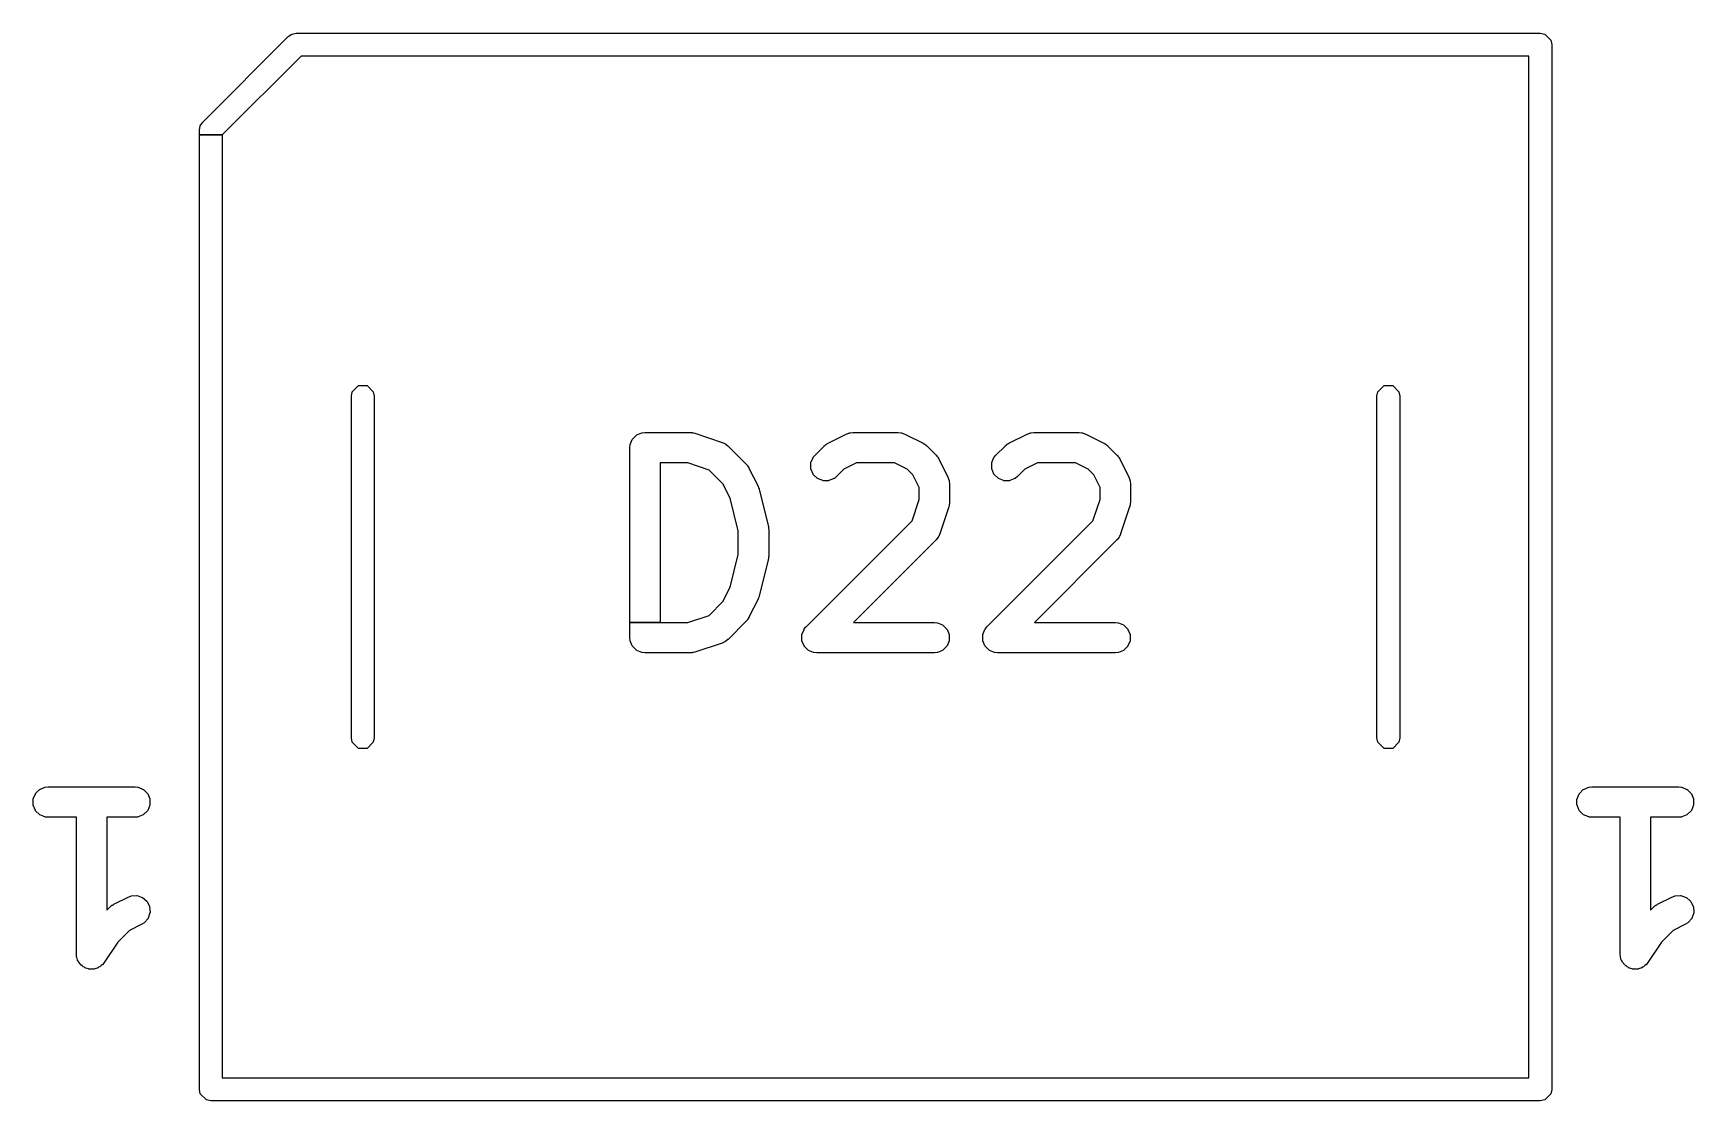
# Model space of a CAD drawing. Header units: millimetres. Extents: x 73 to 173, y -160 to -92.
# Drawn here: x 88.49 to 97.23, y -112.95 to -107.33 of the extents above; entities that cross this region are included whole.
import ezdxf

# ---------------------------------------------------------------- set-up
doc = ezdxf.new("R2010")
doc.units = ezdxf.units.MM
doc.layers.add('F.Silkscreen', color=41, linetype='CONTINUOUS', true_color=0xf2eda1)

msp = doc.modelspace()

# ---------------------------------------------------------------- linework, layer by layer
at = {"layer": 'F.Silkscreen', "linetype": 'CONTINUOUS'}
for p, q in [((89.378574, -107.797574), (89.828574, -107.347574)), ((89.828574, -107.347574), (89.848039, -107.334567)), ((89.848039, -107.334567), (89.871, -107.33)), ((89.871, -107.33), (96.421, -107.33)), ((96.421, -107.33), (96.443961, -107.334567)), ((96.443961, -107.334567), (96.476433, -107.367039)), ((89.895852, -107.45), (89.481, -107.864852)), ((96.361, -107.45), (89.895852, -107.45)), ((96.361, -112.83), (96.361, -107.45)), ((96.476433, -107.367039), (96.481, -107.39)), ((96.481, -107.39), (96.481, -112.89)), ((89.365567, -107.817039), (89.378574, -107.797574)), ((89.361, -107.84), (89.365567, -107.817039)), ((89.361, -107.864852), (89.361, -107.84)), ((89.361, -112.89), (89.361, -107.864852)), ((89.361, -107.864852), (89.481, -107.864852)), ((89.481, -107.864852), (89.361, -107.864852)), ((89.481, -107.864852), (89.481, -112.83)), ((90.165567, -109.217039), (90.198039, -109.184567)), ((90.198039, -109.184567), (90.243961, -109.184567)), ((90.243961, -109.184567), (90.276433, -109.217039)), ((95.565567, -109.217039), (95.598039, -109.184567)), ((95.598039, -109.184567), (95.643961, -109.184567)), ((95.643961, -109.184567), (95.676433, -109.217039)), ((90.161, -109.24), (90.165567, -109.217039)), ((90.161, -111.04), (90.161, -109.24)), ((90.276433, -109.217039), (90.281, -109.24)), ((90.281, -109.24), (90.281, -111.04)), ((95.561, -109.24), (95.565567, -109.217039)), ((95.561, -111.04), (95.561, -109.24)), ((95.676433, -109.217039), (95.681, -109.24)), ((95.681, -109.24), (95.681, -111.04)), ((91.640818, -109.466788), (91.66151, -109.446096)), ((91.66151, -109.446096), (91.663133, -109.445013)), ((91.663133, -109.445013), (91.690169, -109.433814)), ((91.690169, -109.433814), (91.691592, -109.433457)), ((91.691592, -109.433457), (91.706224, -109.432016)), ((91.706224, -109.432016), (91.706714, -109.431992)), ((91.706714, -109.431992), (91.944809, -109.431992)), ((91.944809, -109.431992), (91.945299, -109.432016)), ((91.945299, -109.432016), (91.952285, -109.432703)), ((91.952285, -109.432703), (91.953835, -109.432594)), ((91.953835, -109.432594), (91.955297, -109.432705)), ((91.955297, -109.432705), (91.957589, -109.433225)), ((91.957589, -109.433225), (91.959932, -109.433457)), ((91.959932, -109.433457), (91.961354, -109.433813)), ((91.961354, -109.433813), (91.962798, -109.43441)), ((91.962798, -109.43441), (91.969635, -109.435966)), ((91.969635, -109.435966), (91.970107, -109.436098)), ((91.970107, -109.436098), (92.112964, -109.483717)), ((92.670937, -109.488057), (92.766175, -109.440438)), ((92.766175, -109.440438), (92.766624, -109.44024)), ((92.766624, -109.44024), (92.780355, -109.434985)), ((92.780355, -109.434985), (92.781786, -109.434668)), ((92.781786, -109.434668), (92.783666, -109.434533)), ((92.783666, -109.434533), (92.785408, -109.433813)), ((92.785408, -109.433813), (92.78683, -109.433457)), ((92.78683, -109.433457), (92.801462, -109.432016)), ((92.801462, -109.432016), (92.801952, -109.431992)), ((92.801952, -109.431992), (93.040047, -109.431992)), ((93.040047, -109.431992), (93.040537, -109.432016)), ((93.040537, -109.432016), (93.055169, -109.433457)), ((93.055169, -109.433457), (93.056592, -109.433814)), ((93.056592, -109.433814), (93.058331, -109.434534)), ((93.058331, -109.434534), (93.06021, -109.434668)), ((93.06021, -109.434668), (93.061643, -109.434985)), ((93.061643, -109.434985), (93.075375, -109.44024)), ((93.075375, -109.44024), (93.075824, -109.440438)), ((93.075824, -109.440438), (93.171062, -109.488057)), ((93.623318, -109.488057), (93.718556, -109.440438)), ((93.718556, -109.440438), (93.719005, -109.44024)), ((93.719005, -109.44024), (93.732736, -109.434985)), ((93.732736, -109.434985), (93.734167, -109.434668)), ((93.734167, -109.434668), (93.736047, -109.434533)), ((93.736047, -109.434533), (93.737789, -109.433813)), ((93.737789, -109.433813), (93.739211, -109.433457)), ((93.739211, -109.433457), (93.753843, -109.432016)), ((93.753843, -109.432016), (93.754333, -109.431992)), ((93.754333, -109.431992), (93.992428, -109.431992)), ((93.992428, -109.431992), (93.992918, -109.432016)), ((93.992918, -109.432016), (94.00755, -109.433457)), ((94.00755, -109.433457), (94.008973, -109.433814)), ((94.008973, -109.433814), (94.010712, -109.434534)), ((94.010712, -109.434534), (94.012591, -109.434668)), ((94.012591, -109.434668), (94.014024, -109.434985)), ((94.014024, -109.434985), (94.027756, -109.44024)), ((94.027756, -109.44024), (94.028205, -109.440438)), ((94.028205, -109.440438), (94.123443, -109.488057)), ((91.626714, -109.511992), (91.626738, -109.511502)), ((91.626714, -110.431992), (91.626714, -109.511992)), ((91.626738, -109.511502), (91.628179, -109.49687)), ((91.628179, -109.49687), (91.628536, -109.495447)), ((91.628536, -109.495447), (91.639735, -109.468411)), ((91.639735, -109.468411), (91.640818, -109.466788)), ((92.112964, -109.483717), (92.113421, -109.483894)), ((92.113421, -109.483894), (92.126846, -109.489888)), ((92.126846, -109.489888), (92.128084, -109.490677)), ((92.128084, -109.490677), (92.129505, -109.49191)), ((92.129505, -109.49191), (92.131248, -109.492632)), ((92.131248, -109.492632), (92.132506, -109.493386)), ((92.132506, -109.493386), (92.143871, -109.502713)), ((92.143871, -109.502713), (92.144235, -109.503042)), ((92.144235, -109.503042), (92.239473, -109.59828)), ((92.59287, -109.56239), (92.602197, -109.551025)), ((92.602197, -109.551025), (92.602526, -109.550661)), ((92.602526, -109.550661), (92.650145, -109.503042)), ((92.650145, -109.503042), (92.650509, -109.502713)), ((92.650509, -109.502713), (92.655932, -109.498261)), ((92.655932, -109.498261), (92.656954, -109.497084)), ((92.656954, -109.497084), (92.658066, -109.49613)), ((92.658066, -109.49613), (92.660058, -109.494875)), ((92.660058, -109.494875), (92.661874, -109.493386)), ((92.661874, -109.493386), (92.66313, -109.492633)), ((92.66313, -109.492633), (92.664564, -109.492037)), ((92.664564, -109.492037), (92.67051, -109.488297)), ((92.67051, -109.488297), (92.670937, -109.488057)), ((93.171062, -109.488057), (93.171489, -109.488297)), ((93.171489, -109.488297), (93.17743, -109.492035)), ((93.17743, -109.492035), (93.178868, -109.492632)), ((93.178868, -109.492632), (93.180126, -109.493387)), ((93.180126, -109.493387), (93.181936, -109.494873)), ((93.181936, -109.494873), (93.183932, -109.496129)), ((93.183932, -109.496129), (93.185047, -109.497085)), ((93.185047, -109.497085), (93.18607, -109.498265)), ((93.18607, -109.498265), (93.19149, -109.502713)), ((93.19149, -109.502713), (93.191854, -109.503042)), ((93.191854, -109.503042), (93.239473, -109.550661)), ((93.239473, -109.550661), (93.239802, -109.551025)), ((93.239802, -109.551025), (93.244251, -109.556447)), ((93.545251, -109.56239), (93.554578, -109.551025)), ((93.554578, -109.551025), (93.554907, -109.550661)), ((93.554907, -109.550661), (93.602526, -109.503042)), ((93.602526, -109.503042), (93.60289, -109.502713)), ((93.60289, -109.502713), (93.608313, -109.498261)), ((93.608313, -109.498261), (93.609335, -109.497084)), ((93.609335, -109.497084), (93.610447, -109.49613)), ((93.610447, -109.49613), (93.612439, -109.494875)), ((93.612439, -109.494875), (93.614255, -109.493386)), ((93.614255, -109.493386), (93.615511, -109.492633)), ((93.615511, -109.492633), (93.616945, -109.492037)), ((93.616945, -109.492037), (93.622891, -109.488297)), ((93.622891, -109.488297), (93.623318, -109.488057)), ((94.123443, -109.488057), (94.12387, -109.488297)), ((94.12387, -109.488297), (94.129811, -109.492035)), ((94.129811, -109.492035), (94.131249, -109.492632)), ((94.131249, -109.492632), (94.132507, -109.493387)), ((94.132507, -109.493387), (94.134317, -109.494873)), ((94.134317, -109.494873), (94.136313, -109.496129)), ((94.136313, -109.496129), (94.137428, -109.497085)), ((94.137428, -109.497085), (94.138451, -109.498265)), ((94.138451, -109.498265), (94.143871, -109.502713)), ((94.143871, -109.502713), (94.144235, -109.503042)), ((94.144235, -109.503042), (94.191854, -109.550661)), ((94.191854, -109.550661), (94.192183, -109.551025)), ((94.192183, -109.551025), (94.196632, -109.556447)), ((91.931829, -109.591992), (91.786714, -109.591992)), ((91.786714, -109.591992), (91.786714, -110.431992)), ((92.044449, -109.629532), (91.931829, -109.591992)), ((92.117156, -109.702239), (92.044449, -109.629532)), ((92.239473, -109.59828), (92.239802, -109.598644)), ((92.239802, -109.598644), (92.244254, -109.604068)), ((92.244254, -109.604068), (92.245431, -109.605089)), ((92.245431, -109.605089), (92.246385, -109.606201)), ((92.246385, -109.606201), (92.247636, -109.608188)), ((92.247636, -109.608188), (92.24913, -109.610009)), ((92.24913, -109.610009), (92.249885, -109.611269)), ((92.249885, -109.611269), (92.250481, -109.612709)), ((92.250481, -109.612709), (92.254217, -109.618644)), ((92.254217, -109.618644), (92.254458, -109.619072)), ((92.254458, -109.619072), (92.302077, -109.71431)), ((92.580536, -109.592599), (92.580917, -109.590686)), ((92.580536, -109.621861), (92.580536, -109.592599)), ((92.580917, -109.623774), (92.580536, -109.621861)), ((92.580917, -109.590686), (92.592116, -109.563649)), ((92.592116, -109.650811), (92.580917, -109.623774)), ((92.592116, -109.563649), (92.59287, -109.56239)), ((92.754105, -109.625358), (92.715664, -109.663799)), ((92.820837, -109.591992), (92.754105, -109.625358)), ((93.021162, -109.591992), (92.820837, -109.591992)), ((93.087894, -109.625358), (93.021162, -109.591992)), ((93.117157, -109.654621), (93.087894, -109.625358)), ((93.244251, -109.556447), (93.24543, -109.557469)), ((93.24543, -109.557469), (93.246386, -109.558584)), ((93.246386, -109.558584), (93.247638, -109.560574)), ((93.247638, -109.560574), (93.249128, -109.562389)), ((93.249128, -109.562389), (93.249883, -109.563648)), ((93.249883, -109.563648), (93.250477, -109.565082)), ((93.250477, -109.565082), (93.254218, -109.571026)), ((93.254218, -109.571026), (93.254458, -109.571453)), ((93.254458, -109.571453), (93.302077, -109.666691)), ((93.532917, -109.592599), (93.533298, -109.590686)), ((93.532917, -109.621861), (93.532917, -109.592599)), ((93.533298, -109.623774), (93.532917, -109.621861)), ((93.533298, -109.590686), (93.544497, -109.563649)), ((93.544497, -109.650811), (93.533298, -109.623774)), ((93.544497, -109.563649), (93.545251, -109.56239)), ((93.706486, -109.625358), (93.668045, -109.663799)), ((93.773218, -109.591992), (93.706486, -109.625358)), ((93.973543, -109.591992), (93.773218, -109.591992)), ((94.040275, -109.625358), (93.973543, -109.591992)), ((94.069538, -109.654621), (94.040275, -109.625358)), ((94.196632, -109.556447), (94.197811, -109.557469)), ((94.197811, -109.557469), (94.198767, -109.558584)), ((94.198767, -109.558584), (94.200019, -109.560574)), ((94.200019, -109.560574), (94.201509, -109.562389)), ((94.201509, -109.562389), (94.202264, -109.563648)), ((94.202264, -109.563648), (94.202858, -109.565082)), ((94.202858, -109.565082), (94.206599, -109.571026)), ((94.206599, -109.571026), (94.206839, -109.571453)), ((94.206839, -109.571453), (94.254458, -109.666691)), ((92.155039, -109.778005), (92.117156, -109.702239)), ((92.302077, -109.71431), (92.302275, -109.714759)), ((92.302275, -109.714759), (92.302499, -109.715345)), ((92.302499, -109.715345), (92.303046, -109.716369)), ((92.303046, -109.716369), (92.305221, -109.722458)), ((92.305221, -109.722458), (92.30753, -109.72849)), ((92.593199, -109.652434), (92.592116, -109.650811)), ((92.613891, -109.673126), (92.593199, -109.652434)), ((92.615514, -109.674209), (92.613891, -109.673126)), ((92.642551, -109.685408), (92.615514, -109.674209)), ((92.644464, -109.685789), (92.642551, -109.685408)), ((92.673726, -109.685789), (92.644464, -109.685789)), ((92.675639, -109.685408), (92.673726, -109.685789)), ((92.702676, -109.674209), (92.675639, -109.685408)), ((92.703935, -109.673455), (92.702676, -109.674209)), ((92.7153, -109.664128), (92.703935, -109.673455)), ((92.715664, -109.663799), (92.7153, -109.664128)), ((93.150523, -109.721353), (93.117157, -109.654621)), ((93.150523, -109.784725), (93.150523, -109.721353)), ((93.302077, -109.666691), (93.302275, -109.66714)), ((93.302275, -109.66714), (93.30753, -109.680871)), ((93.30753, -109.680871), (93.307847, -109.682304)), ((93.307847, -109.682304), (93.30798, -109.684183)), ((93.30798, -109.684183), (93.308701, -109.685923)), ((93.308701, -109.685923), (93.309058, -109.687346)), ((93.309058, -109.687346), (93.310499, -109.701978)), ((93.310499, -109.701978), (93.310523, -109.702468)), ((93.310523, -109.702468), (93.310523, -109.797706)), ((93.54558, -109.652434), (93.544497, -109.650811)), ((93.566272, -109.673126), (93.54558, -109.652434)), ((93.567895, -109.674209), (93.566272, -109.673126)), ((93.594932, -109.685408), (93.567895, -109.674209)), ((93.596845, -109.685789), (93.594932, -109.685408)), ((93.626107, -109.685789), (93.596845, -109.685789)), ((93.62802, -109.685408), (93.626107, -109.685789)), ((93.655057, -109.674209), (93.62802, -109.685408)), ((93.656316, -109.673455), (93.655057, -109.674209)), ((93.667681, -109.664128), (93.656316, -109.673455)), ((93.668045, -109.663799), (93.667681, -109.664128)), ((94.102904, -109.721353), (94.069538, -109.654621)), ((94.102904, -109.784725), (94.102904, -109.721353)), ((94.254458, -109.666691), (94.254656, -109.66714)), ((94.254656, -109.66714), (94.259911, -109.680871)), ((94.259911, -109.680871), (94.260228, -109.682304)), ((94.260228, -109.682304), (94.260361, -109.684183)), ((94.260361, -109.684183), (94.261082, -109.685923)), ((94.261082, -109.685923), (94.261439, -109.687346)), ((94.261439, -109.687346), (94.26288, -109.701978)), ((94.26288, -109.701978), (94.262904, -109.702468)), ((94.262904, -109.702468), (94.262904, -109.797706)), ((92.198142, -109.950414), (92.155039, -109.778005)), ((92.30753, -109.72849), (92.307781, -109.729623)), ((92.307781, -109.729623), (92.307992, -109.730214)), ((92.307992, -109.730214), (92.308135, -109.730684)), ((92.308135, -109.730684), (92.355754, -109.92116)), ((93.112982, -109.897345), (93.150523, -109.784725)), ((93.309058, -109.812827), (93.308701, -109.814254)), ((93.309288, -109.810483), (93.309058, -109.812827)), ((93.309809, -109.808196), (93.309288, -109.810483)), ((93.309921, -109.806731), (93.309809, -109.808196)), ((93.310499, -109.798196), (93.30981, -109.805181)), ((93.30981, -109.805181), (93.309921, -109.806731)), ((93.310523, -109.797706), (93.310499, -109.798196)), ((94.065363, -109.897345), (94.102904, -109.784725)), ((94.261439, -109.812827), (94.261082, -109.814254)), ((94.261669, -109.810483), (94.261439, -109.812827)), ((94.26219, -109.808196), (94.261669, -109.810483)), ((94.262302, -109.806731), (94.26219, -109.808196)), ((94.26288, -109.798196), (94.262191, -109.805181)), ((94.262191, -109.805181), (94.262302, -109.806731)), ((94.262904, -109.797706), (94.26288, -109.798196)), ((92.554907, -110.455423), (93.112982, -109.897345)), ((93.306417, -109.823005), (93.258798, -109.965861)), ((93.30655, -109.822532), (93.306417, -109.823005)), ((93.308104, -109.815692), (93.30655, -109.822532)), ((93.308701, -109.814254), (93.308104, -109.815692)), ((93.507288, -110.455423), (94.065363, -109.897345)), ((94.258798, -109.823005), (94.211179, -109.965861)), ((94.258931, -109.822532), (94.258798, -109.823005)), ((94.260485, -109.815692), (94.258931, -109.822532)), ((94.261082, -109.814254), (94.260485, -109.815692)), ((92.198142, -110.073568), (92.198142, -109.950414)), ((92.355754, -109.92116), (92.355849, -109.921642)), ((92.355849, -109.921642), (92.356133, -109.923565)), ((92.356133, -109.923565), (92.356321, -109.924019)), ((92.356321, -109.924019), (92.356677, -109.925442)), ((92.356677, -109.925442), (92.357207, -109.930833)), ((92.357207, -109.930833), (92.357999, -109.936185)), ((92.357998, -109.937655), (92.357926, -109.938132)), ((92.357926, -109.938132), (92.358118, -109.940072)), ((92.357999, -109.936185), (92.357998, -109.937655)), ((92.358118, -109.940072), (92.358142, -109.940563)), ((92.358142, -109.940563), (92.358142, -110.08342)), ((93.24913, -109.985403), (93.239802, -109.996768)), ((93.249885, -109.984143), (93.24913, -109.985403)), ((93.250605, -109.982402), (93.249885, -109.984143)), ((93.251837, -109.980983), (93.250605, -109.982402)), ((93.252627, -109.979744), (93.251837, -109.980983)), ((93.258621, -109.966318), (93.252627, -109.979744)), ((93.258798, -109.965861), (93.258621, -109.966318)), ((94.201511, -109.985403), (94.192183, -109.996768)), ((94.202266, -109.984143), (94.201511, -109.985403)), ((94.202986, -109.982402), (94.202266, -109.984143)), ((94.204218, -109.980983), (94.202986, -109.982402)), ((94.205008, -109.979744), (94.204218, -109.980983)), ((94.211002, -109.966318), (94.205008, -109.979744)), ((94.211179, -109.965861), (94.211002, -109.966318)), ((92.155039, -110.245976), (92.198142, -110.073568)), ((93.239473, -109.997132), (92.804614, -110.431992)), ((93.239802, -109.996768), (93.239473, -109.997132)), ((94.191854, -109.997132), (93.756995, -110.431992)), ((94.192183, -109.996768), (94.191854, -109.997132)), ((92.355754, -110.102823), (92.308135, -110.293299)), ((92.355849, -110.102341), (92.355754, -110.102823)), ((92.356133, -110.100416), (92.355849, -110.102341)), ((92.35632, -110.099966), (92.356133, -110.100416)), ((92.356677, -110.098541), (92.35632, -110.099966)), ((92.357207, -110.093148), (92.356677, -110.098541)), ((92.357999, -110.087798), (92.357207, -110.093148)), ((92.358118, -110.083911), (92.357926, -110.08585)), ((92.357926, -110.08585), (92.357998, -110.086329)), ((92.357998, -110.086329), (92.357999, -110.087798)), ((92.358142, -110.08342), (92.358118, -110.083911)), ((92.117156, -110.321743), (92.155039, -110.245976)), ((92.044448, -110.394451), (92.117156, -110.321743)), ((92.302077, -110.309673), (92.254458, -110.404911)), ((92.302275, -110.309222), (92.302077, -110.309673)), ((92.302498, -110.308637), (92.302275, -110.309222)), ((92.303046, -110.307614), (92.302498, -110.308637)), ((92.305216, -110.301538), (92.303046, -110.307614)), ((92.30753, -110.295494), (92.305216, -110.301538)), ((92.30778, -110.294361), (92.30753, -110.295494)), ((92.307992, -110.29377), (92.30778, -110.294361)), ((92.308135, -110.293299), (92.307992, -110.29377)), ((91.931829, -110.431992), (92.044448, -110.394451)), ((92.239803, -110.425338), (92.239474, -110.425702)), ((92.24425, -110.419917), (92.239803, -110.425338)), ((92.245428, -110.418897), (92.24425, -110.419917)), ((92.246386, -110.41778), (92.245428, -110.418897)), ((92.247637, -110.415789), (92.246386, -110.41778)), ((92.249129, -110.413974), (92.247637, -110.415789)), ((92.249885, -110.412712), (92.249129, -110.413974)), ((92.250478, -110.411276), (92.249885, -110.412712)), ((92.254217, -110.405339), (92.250478, -110.411276)), ((92.254458, -110.404911), (92.254217, -110.405339)), ((91.626714, -110.511992), (91.626714, -110.431992)), ((91.626714, -110.431992), (91.786714, -110.431992)), ((91.786714, -110.431992), (91.626714, -110.431992)), ((91.626738, -110.512482), (91.626714, -110.511992)), ((91.628179, -110.527114), (91.626738, -110.512482)), ((91.786714, -110.431992), (91.931829, -110.431992)), ((92.239474, -110.425702), (92.144235, -110.520942)), ((92.532917, -110.49736), (92.533298, -110.495447)), ((92.532917, -110.526624), (92.532917, -110.49736)), ((92.533298, -110.495447), (92.544497, -110.468411)), ((92.544497, -110.468411), (92.545251, -110.467152)), ((92.545251, -110.467152), (92.554578, -110.455787)), ((92.554578, -110.455787), (92.554907, -110.455423)), ((92.804614, -110.431992), (93.230523, -110.431992)), ((93.230523, -110.431992), (93.231013, -110.432016)), ((93.231013, -110.432016), (93.245645, -110.433457)), ((93.245645, -110.433457), (93.247068, -110.433814)), ((93.247068, -110.433814), (93.274104, -110.445013)), ((93.274104, -110.445013), (93.275727, -110.446096)), ((93.275727, -110.446096), (93.296419, -110.466788)), ((93.296419, -110.466788), (93.297502, -110.468411)), ((93.297502, -110.468411), (93.308701, -110.495447)), ((93.308701, -110.495447), (93.309082, -110.49736)), ((93.309082, -110.49736), (93.309082, -110.526624)), ((93.485298, -110.49736), (93.485679, -110.495447)), ((93.485298, -110.526624), (93.485298, -110.49736)), ((93.485679, -110.495447), (93.496878, -110.468411)), ((93.496878, -110.468411), (93.497632, -110.467152)), ((93.497632, -110.467152), (93.506959, -110.455787)), ((93.506959, -110.455787), (93.507288, -110.455423)), ((93.756995, -110.431992), (94.182904, -110.431992)), ((94.182904, -110.431992), (94.183394, -110.432016)), ((94.183394, -110.432016), (94.198026, -110.433457)), ((94.198026, -110.433457), (94.199449, -110.433814)), ((94.199449, -110.433814), (94.226485, -110.445013)), ((94.226485, -110.445013), (94.228108, -110.446096)), ((94.228108, -110.446096), (94.2488, -110.466788)), ((94.2488, -110.466788), (94.249883, -110.468411)), ((94.249883, -110.468411), (94.261082, -110.495447)), ((94.261082, -110.495447), (94.261463, -110.49736)), ((94.261463, -110.49736), (94.261463, -110.526624)), ((91.628536, -110.528537), (91.628179, -110.527114)), ((91.639735, -110.555573), (91.628536, -110.528537)), ((91.640818, -110.557196), (91.639735, -110.555573)), ((91.66151, -110.577888), (91.640818, -110.557196)), ((91.663133, -110.578971), (91.66151, -110.577888)), ((91.690169, -110.59017), (91.663133, -110.578971)), ((91.691592, -110.590527), (91.690169, -110.59017)), ((91.706224, -110.591968), (91.691592, -110.590527)), ((91.706714, -110.591992), (91.706224, -110.591968)), ((91.944809, -110.591992), (91.706714, -110.591992)), ((91.9453, -110.591968), (91.944809, -110.591992)), ((91.952284, -110.591279), (91.9453, -110.591968)), ((91.953833, -110.59139), (91.952284, -110.591279)), ((91.955298, -110.591278), (91.953833, -110.59139)), ((91.957585, -110.590757), (91.955298, -110.591278)), ((91.95993, -110.590527), (91.957585, -110.590757)), ((91.961356, -110.59017), (91.95993, -110.590527)), ((91.962794, -110.589573), (91.961356, -110.59017)), ((91.969634, -110.588019), (91.962794, -110.589573)), ((91.970107, -110.587886), (91.969634, -110.588019)), ((92.112964, -110.540267), (91.970107, -110.587886)), ((92.113421, -110.54009), (92.112964, -110.540267)), ((92.126846, -110.534096), (92.113421, -110.54009)), ((92.128085, -110.533306), (92.126846, -110.534096)), ((92.129505, -110.532073), (92.128085, -110.533306)), ((92.131246, -110.531353), (92.129505, -110.532073)), ((92.132506, -110.530598), (92.131246, -110.531353)), ((92.143871, -110.521271), (92.132506, -110.530598)), ((92.144235, -110.520942), (92.143871, -110.521271)), ((92.533298, -110.528537), (92.532917, -110.526624)), ((92.544497, -110.555573), (92.533298, -110.528537)), ((92.54558, -110.557196), (92.544497, -110.555573)), ((92.566272, -110.577888), (92.54558, -110.557196)), ((92.567895, -110.578971), (92.566272, -110.577888)), ((92.594931, -110.59017), (92.567895, -110.578971)), ((92.596354, -110.590527), (92.594931, -110.59017)), ((92.610986, -110.591968), (92.596354, -110.590527)), ((92.611476, -110.591992), (92.610986, -110.591968)), ((93.230523, -110.591992), (92.611476, -110.591992)), ((93.231013, -110.591968), (93.230523, -110.591992)), ((93.245645, -110.590527), (93.231013, -110.591968)), ((93.247068, -110.59017), (93.245645, -110.590527)), ((93.274104, -110.578971), (93.247068, -110.59017)), ((93.275727, -110.577888), (93.274104, -110.578971)), ((93.296419, -110.557196), (93.275727, -110.577888)), ((93.297502, -110.555573), (93.296419, -110.557196)), ((93.308701, -110.528537), (93.297502, -110.555573)), ((93.309082, -110.526624), (93.308701, -110.528537)), ((93.485679, -110.528537), (93.485298, -110.526624)), ((93.496878, -110.555573), (93.485679, -110.528537)), ((93.497961, -110.557196), (93.496878, -110.555573)), ((93.518653, -110.577888), (93.497961, -110.557196)), ((93.520276, -110.578971), (93.518653, -110.577888)), ((93.547312, -110.59017), (93.520276, -110.578971)), ((93.548735, -110.590527), (93.547312, -110.59017)), ((93.563367, -110.591968), (93.548735, -110.590527)), ((93.563857, -110.591992), (93.563367, -110.591968)), ((94.182904, -110.591992), (93.563857, -110.591992)), ((94.183394, -110.591968), (94.182904, -110.591992)), ((94.198026, -110.590527), (94.183394, -110.591968)), ((94.199449, -110.59017), (94.198026, -110.590527)), ((94.226485, -110.578971), (94.199449, -110.59017)), ((94.228108, -110.577888), (94.226485, -110.578971)), ((94.2488, -110.557196), (94.228108, -110.577888)), ((94.249883, -110.555573), (94.2488, -110.557196)), ((94.261082, -110.528537), (94.249883, -110.555573)), ((94.261463, -110.526624), (94.261082, -110.528537)), ((90.165567, -111.062961), (90.161, -111.04)), ((90.198039, -111.095433), (90.165567, -111.062961)), ((90.243961, -111.095433), (90.198039, -111.095433)), ((90.276433, -111.062961), (90.243961, -111.095433)), ((90.281, -111.04), (90.276433, -111.062961)), ((95.565567, -111.062961), (95.561, -111.04)), ((95.598039, -111.095433), (95.565567, -111.062961)), ((95.643961, -111.095433), (95.598039, -111.095433)), ((95.676433, -111.062961), (95.643961, -111.095433)), ((95.681, -111.04), (95.676433, -111.062961)), ((88.520847, -111.310725), (88.547883, -111.299526)), ((88.547883, -111.299526), (88.549306, -111.299169)), ((88.549306, -111.299169), (88.563938, -111.297728)), ((88.563938, -111.297728), (88.564428, -111.297704)), ((88.564428, -111.297704), (89.021571, -111.297704)), ((89.021571, -111.297704), (89.022061, -111.297728)), ((89.022061, -111.297728), (89.036693, -111.299169)), ((89.036693, -111.299169), (89.038116, -111.299526)), ((89.038116, -111.299526), (89.065152, -111.310725)), ((96.648847, -111.310725), (96.675883, -111.299526)), ((96.675883, -111.299526), (96.677306, -111.299169)), ((96.677306, -111.299169), (96.691938, -111.297728)), ((96.691938, -111.297728), (96.692428, -111.297704)), ((96.692428, -111.297704), (97.149571, -111.297704)), ((97.149571, -111.297704), (97.150061, -111.297728)), ((97.150061, -111.297728), (97.164693, -111.299169)), ((97.164693, -111.299169), (97.166116, -111.299526)), ((97.166116, -111.299526), (97.193152, -111.310725)), ((88.485869, -111.363072), (88.48625, -111.361159)), ((88.485869, -111.392336), (88.485869, -111.363072)), ((88.48625, -111.361159), (88.497449, -111.334123)), ((88.497449, -111.334123), (88.498532, -111.3325)), ((88.498532, -111.3325), (88.519224, -111.311808)), ((88.519224, -111.311808), (88.520847, -111.310725)), ((89.065152, -111.310725), (89.066775, -111.311808)), ((89.066775, -111.311808), (89.087467, -111.3325)), ((89.087467, -111.3325), (89.08855, -111.334123)), ((89.08855, -111.334123), (89.099749, -111.361159)), ((89.099749, -111.361159), (89.10013, -111.363072)), ((89.10013, -111.363072), (89.10013, -111.392336)), ((96.613869, -111.363072), (96.61425, -111.361159)), ((96.613869, -111.392336), (96.613869, -111.363072)), ((96.61425, -111.361159), (96.625449, -111.334123)), ((96.625449, -111.334123), (96.626532, -111.3325)), ((96.626532, -111.3325), (96.647224, -111.311808)), ((96.647224, -111.311808), (96.648847, -111.310725)), ((97.193152, -111.310725), (97.194775, -111.311808)), ((97.194775, -111.311808), (97.215467, -111.3325)), ((97.215467, -111.3325), (97.21655, -111.334123)), ((97.21655, -111.334123), (97.227749, -111.361159)), ((97.227749, -111.361159), (97.22813, -111.363072)), ((97.22813, -111.363072), (97.22813, -111.392336)), ((88.48625, -111.394249), (88.485869, -111.392336)), ((88.497449, -111.421285), (88.48625, -111.394249)), ((88.498532, -111.422908), (88.497449, -111.421285)), ((88.519224, -111.4436), (88.498532, -111.422908)), ((88.520847, -111.444683), (88.519224, -111.4436)), ((88.547883, -111.455882), (88.520847, -111.444683)), ((88.549306, -111.456239), (88.547883, -111.455882)), ((88.563938, -111.45768), (88.549306, -111.456239)), ((88.564428, -111.457704), (88.563938, -111.45768)), ((88.712999, -111.457704), (88.564428, -111.457704)), ((88.712999, -112.177704), (88.712999, -111.457704)), ((89.021571, -111.457704), (88.872999, -111.457704)), ((88.872999, -111.457704), (88.872999, -111.946471)), ((89.022061, -111.45768), (89.021571, -111.457704)), ((89.036693, -111.456239), (89.022061, -111.45768)), ((89.038116, -111.455882), (89.036693, -111.456239)), ((89.065152, -111.444683), (89.038116, -111.455882)), ((89.066775, -111.4436), (89.065152, -111.444683)), ((89.087467, -111.422908), (89.066775, -111.4436)), ((89.08855, -111.421285), (89.087467, -111.422908)), ((89.099749, -111.394249), (89.08855, -111.421285)), ((89.10013, -111.392336), (89.099749, -111.394249)), ((96.61425, -111.394249), (96.613869, -111.392336)), ((96.625449, -111.421285), (96.61425, -111.394249)), ((96.626532, -111.422908), (96.625449, -111.421285)), ((96.647224, -111.4436), (96.626532, -111.422908)), ((96.648847, -111.444683), (96.647224, -111.4436)), ((96.675883, -111.455882), (96.648847, -111.444683)), ((96.677306, -111.456239), (96.675883, -111.455882)), ((96.691938, -111.45768), (96.677306, -111.456239)), ((96.692428, -111.457704), (96.691938, -111.45768)), ((96.840999, -111.457704), (96.692428, -111.457704)), ((96.840999, -112.177704), (96.840999, -111.457704)), ((97.149571, -111.457704), (97.000999, -111.457704)), ((97.000999, -111.457704), (97.000999, -111.946471)), ((97.150061, -111.45768), (97.149571, -111.457704)), ((97.164693, -111.456239), (97.150061, -111.45768)), ((97.166116, -111.455882), (97.164693, -111.456239)), ((97.193152, -111.444683), (97.166116, -111.455882)), ((97.194775, -111.4436), (97.193152, -111.444683)), ((97.215467, -111.422908), (97.194775, -111.4436)), ((97.21655, -111.421285), (97.215467, -111.422908)), ((97.227749, -111.394249), (97.21655, -111.421285)), ((97.22813, -111.392336), (97.227749, -111.394249)), ((88.909603, -111.915674), (88.985794, -111.877579)), ((88.985794, -111.877579), (88.986243, -111.877381)), ((88.986243, -111.877381), (88.999975, -111.872126)), ((88.999975, -111.872126), (89.001408, -111.871809)), ((89.001408, -111.871809), (89.030598, -111.869735)), ((89.030598, -111.869735), (89.032533, -111.869979)), ((89.032533, -111.869979), (89.060294, -111.879233)), ((89.060294, -111.879233), (89.061989, -111.880199)), ((89.061989, -111.880199), (89.084097, -111.899372)), ((89.084097, -111.899372), (89.085293, -111.900913)), ((89.085293, -111.900913), (89.09838, -111.927088)), ((97.037603, -111.915674), (97.113794, -111.877579)), ((97.113794, -111.877579), (97.114243, -111.877381)), ((97.114243, -111.877381), (97.127975, -111.872126)), ((97.127975, -111.872126), (97.129408, -111.871809)), ((97.129408, -111.871809), (97.158598, -111.869735)), ((97.158598, -111.869735), (97.160533, -111.869979)), ((97.160533, -111.869979), (97.188294, -111.879233)), ((97.188294, -111.879233), (97.189989, -111.880199)), ((97.189989, -111.880199), (97.212097, -111.899372)), ((97.212097, -111.899372), (97.213293, -111.900913)), ((97.213293, -111.900913), (97.22638, -111.927088)), ((88.872999, -111.946471), (88.888811, -111.930659)), ((88.888811, -111.930659), (88.889175, -111.93033)), ((88.889175, -111.93033), (88.894598, -111.925878)), ((88.894598, -111.925878), (88.89562, -111.924701)), ((88.89562, -111.924701), (88.896732, -111.923747)), ((88.896732, -111.923747), (88.898724, -111.922492)), ((88.898724, -111.922492), (88.90054, -111.921003)), ((88.90054, -111.921003), (88.901796, -111.92025)), ((88.901796, -111.92025), (88.90323, -111.919654)), ((88.90323, -111.919654), (88.909176, -111.915914)), ((88.909176, -111.915914), (88.909603, -111.915674)), ((89.090505, -111.989551), (89.071332, -112.011659)), ((89.091471, -111.987856), (89.090505, -111.989551)), ((89.100725, -111.960095), (89.091471, -111.987856)), ((89.09838, -111.927088), (89.098895, -111.92897)), ((89.098895, -111.92897), (89.100969, -111.95816)), ((89.100969, -111.95816), (89.100725, -111.960095)), ((97.000999, -111.946471), (97.016811, -111.930659)), ((97.016811, -111.930659), (97.017175, -111.93033)), ((97.017175, -111.93033), (97.022598, -111.925878)), ((97.022598, -111.925878), (97.02362, -111.924701)), ((97.02362, -111.924701), (97.024732, -111.923747)), ((97.024732, -111.923747), (97.026724, -111.922492)), ((97.026724, -111.922492), (97.02854, -111.921003)), ((97.02854, -111.921003), (97.029796, -111.92025)), ((97.029796, -111.92025), (97.03123, -111.919654)), ((97.03123, -111.919654), (97.037176, -111.915914)), ((97.037176, -111.915914), (97.037603, -111.915674)), ((97.218505, -111.989551), (97.199332, -112.011659)), ((97.219471, -111.987856), (97.218505, -111.989551)), ((97.228725, -111.960095), (97.219471, -111.987856)), ((97.22638, -111.927088), (97.226895, -111.92897)), ((97.226895, -111.92897), (97.228969, -111.95816)), ((97.228969, -111.95816), (97.228725, -111.960095)), ((88.99277, -112.052975), (88.931356, -112.114388)), ((89.057348, -112.020687), (88.99277, -112.052975)), ((89.057775, -112.020447), (89.057348, -112.020687)), ((89.070218, -112.012615), (89.057775, -112.020447)), ((89.071332, -112.011659), (89.070218, -112.012615)), ((97.12077, -112.052975), (97.059356, -112.114388)), ((97.185348, -112.020687), (97.12077, -112.052975)), ((97.185775, -112.020447), (97.185348, -112.020687)), ((97.198218, -112.012615), (97.185775, -112.020447)), ((97.199332, -112.011659), (97.198218, -112.012615)), ((88.931356, -112.114388), (88.859563, -112.22208)), ((97.059356, -112.114388), (96.987563, -112.22208)), ((88.713022, -112.178183), (88.712999, -112.177704)), ((88.713027, -112.178235), (88.713022, -112.178183)), ((88.713094, -112.178228), (88.713027, -112.178235)), ((88.713038, -112.178347), (88.713094, -112.178341)), ((88.714464, -112.192826), (88.713038, -112.178347)), ((88.713094, -112.178341), (88.713094, -112.178228)), ((88.71482, -112.194249), (88.714464, -112.192826)), ((88.717474, -112.200658), (88.71482, -112.194249)), ((88.718835, -112.207458), (88.717474, -112.200658)), ((88.719583, -112.209259), (88.718835, -112.207458)), ((88.723397, -112.214955), (88.719583, -112.209259)), ((88.72602, -112.221286), (88.723397, -112.214955)), ((88.727103, -112.222908), (88.72602, -112.221286)), ((88.73201, -112.227815), (88.727103, -112.222908)), ((88.735867, -112.233574), (88.73201, -112.227815)), ((88.737247, -112.234952), (88.735867, -112.233574)), ((88.742947, -112.238752), (88.737247, -112.234952)), ((88.747795, -112.2436), (88.742947, -112.238752)), ((88.749418, -112.244684), (88.747795, -112.2436)), ((88.755826, -112.247337), (88.749418, -112.244684)), ((88.761596, -112.251185), (88.755826, -112.247337)), ((88.7634, -112.25193), (88.761596, -112.251185)), ((88.770124, -112.25326), (88.7634, -112.25193)), ((88.776454, -112.255882), (88.770124, -112.25326)), ((88.778367, -112.256263), (88.776454, -112.255882)), ((88.785303, -112.256263), (88.778367, -112.256263)), ((88.792107, -112.257609), (88.785303, -112.256263)), ((88.794058, -112.257607), (88.792107, -112.257609)), ((88.800778, -112.256263), (88.794058, -112.257607)), ((88.807631, -112.256263), (88.800778, -112.256263)), ((88.809545, -112.255882), (88.807631, -112.256263)), ((88.815951, -112.253227), (88.809545, -112.255882)), ((88.822752, -112.251868), (88.815951, -112.253227)), ((88.824554, -112.251119), (88.822752, -112.251868)), ((88.830243, -112.247308), (88.824554, -112.251119)), ((88.83658, -112.244684), (88.830243, -112.247308)), ((88.838203, -112.243599), (88.83658, -112.244684)), ((88.843104, -112.238696), (88.838203, -112.243599)), ((88.848869, -112.234837), (88.843104, -112.238696)), ((88.849955, -112.23385), (88.848869, -112.234837)), ((88.859175, -112.222591), (88.849955, -112.23385)), ((88.85915, -112.222501), (88.859121, -112.222546)), ((88.859121, -112.222546), (88.859175, -112.222591)), ((88.859209, -112.22255), (88.85915, -112.222501)), ((88.859244, -112.222508), (88.859209, -112.22255)), ((88.859563, -112.22208), (88.859244, -112.222508)), ((96.841022, -112.178183), (96.840999, -112.177704)), ((96.841027, -112.178235), (96.841022, -112.178183)), ((96.841094, -112.178228), (96.841027, -112.178235)), ((96.841038, -112.178347), (96.841094, -112.178341)), ((96.842464, -112.192826), (96.841038, -112.178347)), ((96.841094, -112.178341), (96.841094, -112.178228)), ((96.84282, -112.194249), (96.842464, -112.192826)), ((96.845474, -112.200658), (96.84282, -112.194249)), ((96.846835, -112.207458), (96.845474, -112.200658)), ((96.847583, -112.209259), (96.846835, -112.207458)), ((96.851397, -112.214955), (96.847583, -112.209259)), ((96.85402, -112.221286), (96.851397, -112.214955)), ((96.855103, -112.222908), (96.85402, -112.221286)), ((96.86001, -112.227815), (96.855103, -112.222908)), ((96.863867, -112.233574), (96.86001, -112.227815)), ((96.865247, -112.234952), (96.863867, -112.233574)), ((96.870947, -112.238752), (96.865247, -112.234952)), ((96.875795, -112.2436), (96.870947, -112.238752)), ((96.877418, -112.244684), (96.875795, -112.2436)), ((96.883826, -112.247337), (96.877418, -112.244684)), ((96.889596, -112.251185), (96.883826, -112.247337)), ((96.8914, -112.25193), (96.889596, -112.251185)), ((96.898124, -112.25326), (96.8914, -112.25193)), ((96.904454, -112.255882), (96.898124, -112.25326)), ((96.906367, -112.256263), (96.904454, -112.255882)), ((96.913303, -112.256263), (96.906367, -112.256263)), ((96.920107, -112.257609), (96.913303, -112.256263)), ((96.922058, -112.257607), (96.920107, -112.257609)), ((96.928778, -112.256263), (96.922058, -112.257607)), ((96.935631, -112.256263), (96.928778, -112.256263)), ((96.937545, -112.255882), (96.935631, -112.256263)), ((96.943951, -112.253227), (96.937545, -112.255882)), ((96.950752, -112.251868), (96.943951, -112.253227)), ((96.952554, -112.251119), (96.950752, -112.251868)), ((96.958243, -112.247308), (96.952554, -112.251119)), ((96.96458, -112.244684), (96.958243, -112.247308)), ((96.966203, -112.243599), (96.96458, -112.244684)), ((96.971104, -112.238696), (96.966203, -112.243599)), ((96.976869, -112.234837), (96.971104, -112.238696)), ((96.977955, -112.23385), (96.976869, -112.234837)), ((96.987175, -112.222591), (96.977955, -112.23385)), ((96.98715, -112.222501), (96.987121, -112.222546)), ((96.987121, -112.222546), (96.987175, -112.222591)), ((96.987209, -112.22255), (96.98715, -112.222501)), ((96.987244, -112.222508), (96.987209, -112.22255)), ((96.987563, -112.22208), (96.987244, -112.222508)), ((89.481, -112.83), (96.361, -112.83)), ((89.365567, -112.912961), (89.361, -112.89)), ((89.398039, -112.945433), (89.365567, -112.912961)), ((89.421, -112.95), (89.398039, -112.945433)), ((96.421, -112.95), (89.421, -112.95)), ((96.443961, -112.945433), (96.421, -112.95)), ((96.476433, -112.912961), (96.443961, -112.945433)), ((96.481, -112.89), (96.476433, -112.912961))]:
    msp.add_line(p, q, dxfattribs=at)

doc.saveas('drawing.dxf')
